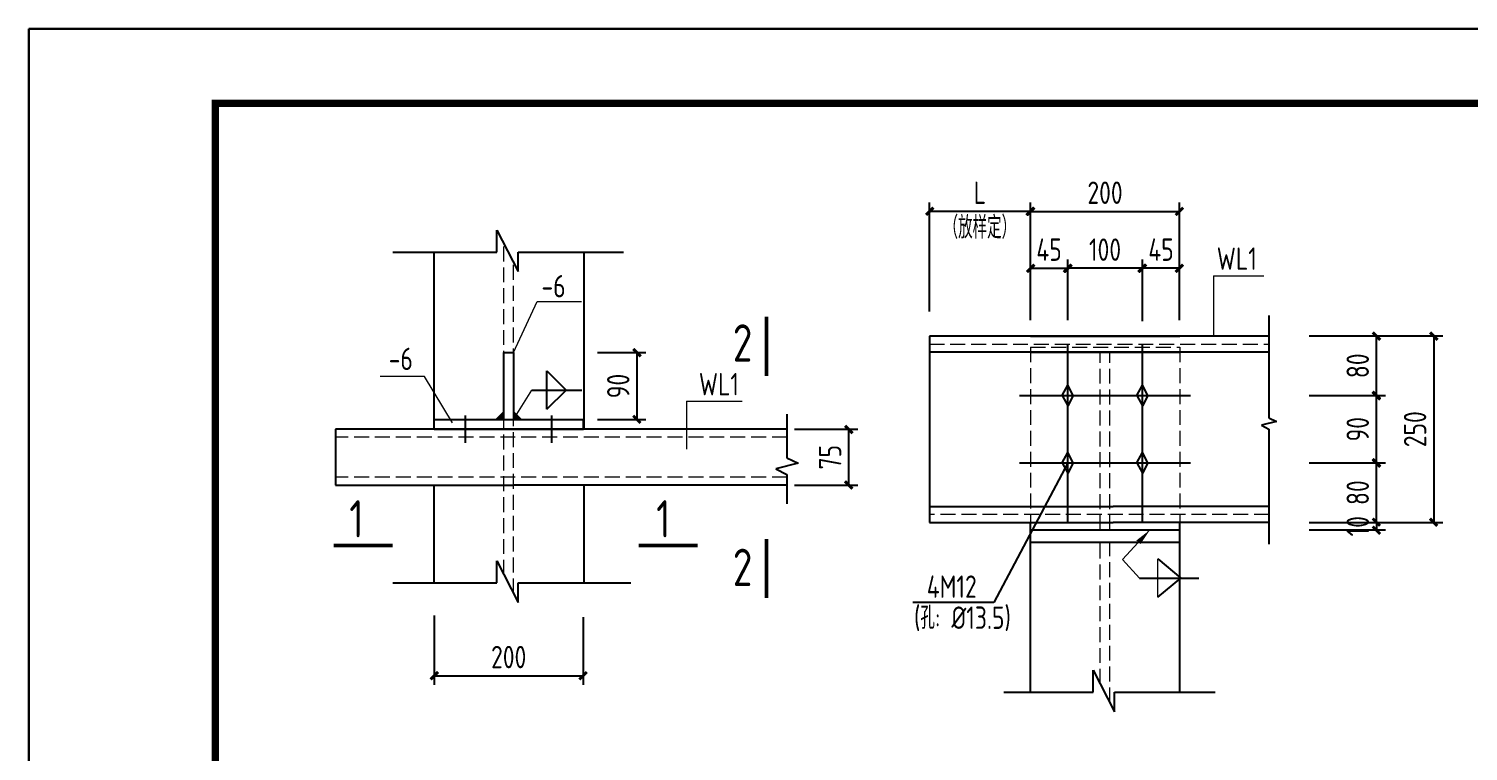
# Model space of a CAD drawing. Header units: millimetres. Extents: x 865490 to 879904, y 39442 to 44891.
# Drawn here: x 875375.3 to 875568.1, y 39947.2 to 40044 of the extents above; entities that cross this region are included whole.
import ezdxf

# ---------------------------------------------------------------- set-up
doc = ezdxf.new("R2010")
doc.units = ezdxf.units.MM
doc.header["$LTSCALE"] = 1000
doc.header["$MEASUREMENT"] = 0
for name, pattern in [('CENTER', [2, 1.25, -0.25, 0.25, -0.25]), ('DASH', [0.35, 0.25, -0.1]), ('DASHED', [117.236842, 78.157895, -39.078947]), ('DOTE', [2.42, 2, -0.2, 0.02, -0.2])]:
    doc.linetypes.add(name, pattern=pattern)
for name, color, linetype, lineweight in [('1', 4, 'Continuous', 70), ('D3', 62, 'Continuous', 9), ('LZ', 64, 'Continuous', 9), ('数字', 3, 'Continuous', 9)]:
    doc.layers.add(name, color=color, linetype=linetype, lineweight=lineweight)
for name, color, linetype in [('D1', 112, 'Continuous'), ('D2', 6, 'Continuous'), ('DIM', 7, 'Continuous'), ('DOTE', 1, 'DOTE'), ('GJ', 6, 'Continuous'), ('PUB_DIM', 3, 'Continuous'), ('THIN', 7, 'Continuous'), ('桩', 6, 'Continuous')]:
    doc.layers.add(name, color=color, linetype=linetype)
doc.styles.add('GBHZ', font='gbenor.shx', dxfattribs={"width": 0.9, "bigfont": 'gbcbig.shx'})
doc.dimstyles.new('Y10', dxfattribs={"dimscale": 0, "dimtxt": 3, "dimasz": 0.01, "dimexe": 1.2, "dimexo": 1, "dimgap": 1, "dimtad": 1, "dimdec": 0, "dimlfac": 10, "dimzin": 0, "dimdsep": 46, "dimtxsty": 'GBHZ', "dimblk1": 'DX', "dimblk2": 'DX', "dimsah": 1, "dimcen": 0.09, "dimdle": 1, "dimadec": 0, "dimazin": 0, "dimtfac": 1, "dimtdec": 0, "dimtix": 1, "dimtmove": 2, "dimatfit": 3, "dimldrblk": 'DX', "dimfxl": 0, "dimtolj": 1, "dimtzin": 0, "dimarcsym": 0})

# ---------------------------------------------------------------- blocks, each defined once
blk = doc.blocks.new('DX')
at = {"color": 0, "linetype": 'ByBlock', "const_width": 40}
blk.add_lwpolyline([(-54, -51), (46, 49)], dxfattribs=at)
blk = doc.blocks.new('*D174')
at = {"layer": 'Defpoints', "color": 0, "linetype": 'ByBlock', "transparency": 16777216}
for p in [(875529.48, 40019.49), (875509.48, 40005.9), (875529.48, 40005.9)]:
    blk.add_point(p, dxfattribs=at)
at = {"layer": 'dim', "color": 0, "linetype": 'ByBlock', "lineweight": -2, "transparency": 16777216}
for p, q in [((875509.48, 40006.9), (875509.48, 40020.69)), ((875529.48, 40006.9), (875529.48, 40020.69)), ((875509.49, 40019.49), (875529.47, 40019.49))]:
    blk.add_line(p, q, dxfattribs=at)
at = {"layer": 'dim', "color": 0, "linetype": 'ByBlock', "lineweight": -2, "transparency": 16777216, "xscale": 0.01, "yscale": 0.01, "zscale": 0.01, "rotation": 180}
blk.add_blockref('DX', (875509.48, 40019.49), dxfattribs=at)
at = {"layer": 'dim', "color": 0, "linetype": 'ByBlock', "lineweight": -2, "transparency": 16777216, "xscale": 0.01, "yscale": 0.01, "zscale": 0.01}
blk.add_blockref('DX', (875529.48, 40019.49), dxfattribs=at)
at = {"layer": 'dim', "color": 0, "linetype": 'ByBlock', "transparency": 16777216, "insert": (875519.48, 40021.99), "char_height": 3, "attachment_point": 5, "style": 'GBHZ'}
blk.add_mtext('\\A1;200', dxfattribs=at)
blk = doc.blocks.new('*D175')
at = {"layer": 'Defpoints', "color": 0, "linetype": 'ByBlock', "transparency": 16777216}
for p in [(875524.48, 40011.86), (875524.48, 40003.9), (875529.48, 40003.9)]:
    blk.add_point(p, dxfattribs=at)
at = {"layer": 'dim', "color": 0, "linetype": 'ByBlock', "lineweight": -2, "transparency": 16777216}
for p, q in [((875524.48, 40004.9), (875524.48, 40013.06)), ((875529.48, 40004.9), (875529.48, 40013.06)), ((875529.47, 40011.86), (875524.49, 40011.86))]:
    blk.add_line(p, q, dxfattribs=at)
at = {"layer": 'dim', "color": 0, "linetype": 'ByBlock', "lineweight": -2, "transparency": 16777216, "xscale": 0.01, "yscale": 0.01, "zscale": 0.01, "rotation": 180}
blk.add_blockref('DX', (875524.48, 40011.86), dxfattribs=at)
at = {"layer": 'dim', "color": 0, "linetype": 'ByBlock', "lineweight": -2, "transparency": 16777216, "xscale": 0.01, "yscale": 0.01, "zscale": 0.01}
blk.add_blockref('DX', (875529.48, 40011.86), dxfattribs=at)
at = {"layer": 'dim', "color": 0, "linetype": 'ByBlock', "transparency": 16777216, "insert": (875526.98, 40014.36), "char_height": 3, "attachment_point": 5, "style": 'GBHZ'}
blk.add_mtext('\\A1;45', dxfattribs=at)
blk = doc.blocks.new('*D176')
at = {"layer": 'Defpoints', "color": 0, "linetype": 'ByBlock', "transparency": 16777216}
for p in [(875514.48, 40011.86), (875514.48, 40003.9), (875524.48, 40003.76)]:
    blk.add_point(p, dxfattribs=at)
at = {"layer": 'dim', "color": 0, "linetype": 'ByBlock', "lineweight": -2, "transparency": 16777216}
for p, q in [((875514.48, 40004.9), (875514.48, 40013.06)), ((875524.48, 40004.76), (875524.48, 40013.06)), ((875524.47, 40011.86), (875514.49, 40011.86))]:
    blk.add_line(p, q, dxfattribs=at)
at = {"layer": 'dim', "color": 0, "linetype": 'ByBlock', "lineweight": -2, "transparency": 16777216, "xscale": 0.01, "yscale": 0.01, "zscale": 0.01, "rotation": 180}
blk.add_blockref('DX', (875514.48, 40011.86), dxfattribs=at)
at = {"layer": 'dim', "color": 0, "linetype": 'ByBlock', "lineweight": -2, "transparency": 16777216, "xscale": 0.01, "yscale": 0.01, "zscale": 0.01}
blk.add_blockref('DX', (875524.48, 40011.86), dxfattribs=at)
at = {"layer": 'dim', "color": 0, "linetype": 'ByBlock', "transparency": 16777216, "insert": (875519.48, 40014.36), "char_height": 3, "attachment_point": 5, "style": 'GBHZ'}
blk.add_mtext('\\A1;100', dxfattribs=at)
blk = doc.blocks.new('*D177')
at = {"layer": 'Defpoints', "color": 0, "linetype": 'ByBlock', "transparency": 16777216}
for p in [(875514.48, 40011.86), (875509.48, 40003.9), (875514.48, 40003.9)]:
    blk.add_point(p, dxfattribs=at)
at = {"layer": 'dim', "color": 0, "linetype": 'ByBlock', "lineweight": -2, "transparency": 16777216}
for p, q in [((875509.48, 40004.9), (875509.48, 40013.06)), ((875514.48, 40004.9), (875514.48, 40013.06)), ((875509.49, 40011.86), (875514.47, 40011.86))]:
    blk.add_line(p, q, dxfattribs=at)
at = {"layer": 'dim', "color": 0, "linetype": 'ByBlock', "lineweight": -2, "transparency": 16777216, "xscale": 0.01, "yscale": 0.01, "zscale": 0.01, "rotation": 180}
blk.add_blockref('DX', (875509.48, 40011.86), dxfattribs=at)
at = {"layer": 'dim', "color": 0, "linetype": 'ByBlock', "lineweight": -2, "transparency": 16777216, "xscale": 0.01, "yscale": 0.01, "zscale": 0.01}
blk.add_blockref('DX', (875514.48, 40011.86), dxfattribs=at)
at = {"layer": 'dim', "color": 0, "linetype": 'ByBlock', "transparency": 16777216, "insert": (875511.98, 40014.36), "char_height": 3, "attachment_point": 5, "style": 'GBHZ'}
blk.add_mtext('\\A1;45', dxfattribs=at)
blk = doc.blocks.new('*D178')
at = {"layer": 'Defpoints', "color": 0, "linetype": 'ByBlock', "transparency": 16777216}
for p in [(875550.27, 40002.8), (875550.27, 39977.8), (875563.52, 39977.8)]:
    blk.add_point(p, dxfattribs=at)
at = {"layer": 'dim', "color": 0, "linetype": 'ByBlock', "lineweight": -2, "transparency": 16777216}
for p, q in [((875551.27, 40002.8), (875564.72, 40002.8)), ((875563.52, 40002.79), (875563.52, 39977.81)), ((875551.27, 39977.8), (875564.72, 39977.8))]:
    blk.add_line(p, q, dxfattribs=at)
at = {"layer": 'dim', "color": 0, "linetype": 'ByBlock', "lineweight": -2, "transparency": 16777216, "xscale": 0.01, "yscale": 0.01, "zscale": 0.01}
for p, rotation in [((875563.52, 40002.8), 90), ((875563.52, 39977.8), 270)]:
    blk.add_blockref('DX', p, dxfattribs=dict(at, rotation=rotation))
at = {"layer": 'dim', "color": 0, "linetype": 'ByBlock', "transparency": 16777216, "insert": (875561.02, 39990.3), "char_height": 3, "attachment_point": 5, "rotation": 90, "style": 'GBHZ'}
blk.add_mtext('\\A1;250', dxfattribs=at)
blk = doc.blocks.new('*D179')
at = {"layer": 'Defpoints', "color": 0, "linetype": 'ByBlock', "transparency": 16777216}
for p in [(875545.85, 40002.8), (875555.84, 40002.8), (875545.85, 39994.8)]:
    blk.add_point(p, dxfattribs=at)
at = {"layer": 'dim', "color": 0, "linetype": 'ByBlock', "lineweight": -2, "transparency": 16777216}
for p, q in [((875546.85, 40002.8), (875557.04, 40002.8)), ((875555.84, 39994.81), (875555.84, 40002.79)), ((875546.85, 39994.8), (875557.04, 39994.8))]:
    blk.add_line(p, q, dxfattribs=at)
at = {"layer": 'dim', "color": 0, "linetype": 'ByBlock', "lineweight": -2, "transparency": 16777216, "xscale": 0.01, "yscale": 0.01, "zscale": 0.01}
for p, rotation in [((875555.84, 40002.8), 90), ((875555.84, 39994.8), 270)]:
    blk.add_blockref('DX', p, dxfattribs=dict(at, rotation=rotation))
at = {"layer": 'dim', "color": 0, "linetype": 'ByBlock', "transparency": 16777216, "insert": (875553.34, 39998.8), "char_height": 3, "attachment_point": 5, "rotation": 90, "style": 'GBHZ'}
blk.add_mtext('\\A1;80', dxfattribs=at)
blk = doc.blocks.new('*D180')
at = {"layer": 'Defpoints', "color": 0, "linetype": 'ByBlock', "transparency": 16777216}
for p in [(875545.85, 39994.8), (875555.84, 39994.8), (875545.85, 39985.8)]:
    blk.add_point(p, dxfattribs=at)
at = {"layer": 'dim', "color": 0, "linetype": 'ByBlock', "lineweight": -2, "transparency": 16777216}
for p, q in [((875546.85, 39994.8), (875557.04, 39994.8)), ((875555.84, 39985.81), (875555.84, 39994.79)), ((875546.85, 39985.8), (875557.04, 39985.8))]:
    blk.add_line(p, q, dxfattribs=at)
at = {"layer": 'dim', "color": 0, "linetype": 'ByBlock', "lineweight": -2, "transparency": 16777216, "xscale": 0.01, "yscale": 0.01, "zscale": 0.01}
for p, rotation in [((875555.84, 39994.8), 90), ((875555.84, 39985.8), 270)]:
    blk.add_blockref('DX', p, dxfattribs=dict(at, rotation=rotation))
at = {"layer": 'dim', "color": 0, "linetype": 'ByBlock', "transparency": 16777216, "insert": (875553.34, 39990.3), "char_height": 3, "attachment_point": 5, "rotation": 90, "style": 'GBHZ'}
blk.add_mtext('\\A1;90', dxfattribs=at)
blk = doc.blocks.new('*D181')
at = {"layer": 'Defpoints', "color": 0, "linetype": 'ByBlock', "transparency": 16777216}
for p in [(875545.85, 39985.8), (875555.84, 39985.8), (875545.85, 39977.8)]:
    blk.add_point(p, dxfattribs=at)
at = {"layer": 'dim', "color": 0, "linetype": 'ByBlock', "lineweight": -2, "transparency": 16777216}
for p, q in [((875546.85, 39985.8), (875557.04, 39985.8)), ((875555.84, 39977.81), (875555.84, 39985.79)), ((875546.85, 39977.8), (875557.04, 39977.8))]:
    blk.add_line(p, q, dxfattribs=at)
at = {"layer": 'dim', "color": 0, "linetype": 'ByBlock', "lineweight": -2, "transparency": 16777216, "xscale": 0.01, "yscale": 0.01, "zscale": 0.01}
for p, rotation in [((875555.84, 39985.8), 90), ((875555.84, 39977.8), 270)]:
    blk.add_blockref('DX', p, dxfattribs=dict(at, rotation=rotation))
at = {"layer": 'dim', "color": 0, "linetype": 'ByBlock', "transparency": 16777216, "insert": (875553.34, 39981.8), "char_height": 3, "attachment_point": 5, "rotation": 90, "style": 'GBHZ'}
blk.add_mtext('\\A1;80', dxfattribs=at)
blk = doc.blocks.new('*D182')
at = {"layer": 'Defpoints', "color": 0, "linetype": 'ByBlock', "transparency": 16777216}
for p in [(875495.96, 40019.49), (875509.48, 40010.31), (875495.96, 40005.07)]:
    blk.add_point(p, dxfattribs=at)
at = {"layer": 'dim', "color": 0, "linetype": 'ByBlock', "lineweight": -2, "transparency": 16777216}
for p, q in [((875495.96, 40006.07), (875495.96, 40020.69)), ((875509.48, 40011.31), (875509.48, 40020.69)), ((875509.47, 40019.49), (875495.97, 40019.49))]:
    blk.add_line(p, q, dxfattribs=at)
at = {"layer": 'dim', "color": 0, "linetype": 'ByBlock', "lineweight": -2, "transparency": 16777216, "xscale": 0.01, "yscale": 0.01, "zscale": 0.01, "rotation": 180}
blk.add_blockref('DX', (875495.96, 40019.49), dxfattribs=at)
at = {"layer": 'dim', "color": 0, "linetype": 'ByBlock', "lineweight": -2, "transparency": 16777216, "xscale": 0.01, "yscale": 0.01, "zscale": 0.01}
blk.add_blockref('DX', (875509.48, 40019.49), dxfattribs=at)
at = {"layer": 'dim', "color": 0, "linetype": 'ByBlock', "transparency": 16777216, "insert": (875502.72, 40021.99), "char_height": 3, "attachment_point": 5, "style": 'GBHZ'}
blk.add_mtext('\\A1;L', dxfattribs=at)
blk = doc.blocks.new('*D192')
at = {"layer": 'Defpoints', "color": 0, "linetype": 'ByBlock', "transparency": 16777216}
for p in [(875476.87, 39990.3), (875485.14, 39990.3), (875476.87, 39982.8)]:
    blk.add_point(p, dxfattribs=at)
at = {"layer": 'dim', "color": 0, "linetype": 'ByBlock', "lineweight": -2, "transparency": 16777216}
for p, q in [((875477.87, 39990.3), (875486.34, 39990.3)), ((875485.14, 39982.81), (875485.14, 39990.29)), ((875477.87, 39982.8), (875486.34, 39982.8))]:
    blk.add_line(p, q, dxfattribs=at)
at = {"layer": 'dim', "color": 0, "linetype": 'ByBlock', "lineweight": -2, "transparency": 16777216, "xscale": 0.01, "yscale": 0.01, "zscale": 0.01}
for p, rotation in [((875485.14, 39990.3), 90), ((875485.14, 39982.8), 270)]:
    blk.add_blockref('DX', p, dxfattribs=dict(at, rotation=rotation))
at = {"layer": 'dim', "color": 0, "linetype": 'ByBlock', "transparency": 16777216, "insert": (875482.64, 39986.55), "char_height": 3, "attachment_point": 5, "rotation": 90, "style": 'GBHZ'}
blk.add_mtext('\\A1;75', dxfattribs=at)
blk = doc.blocks.new('*D193')
at = {"layer": 'Defpoints', "color": 0, "linetype": 'ByBlock', "transparency": 16777216}
for p in [(875450.5, 40000.59), (875450.5, 39991.59), (875456.76, 39991.59)]:
    blk.add_point(p, dxfattribs=at)
at = {"layer": 'dim', "color": 0, "linetype": 'ByBlock', "lineweight": -2, "transparency": 16777216}
for p, q in [((875451.5, 40000.59), (875457.96, 40000.59)), ((875456.76, 40000.58), (875456.76, 39991.6)), ((875451.5, 39991.59), (875457.96, 39991.59))]:
    blk.add_line(p, q, dxfattribs=at)
at = {"layer": 'dim', "color": 0, "linetype": 'ByBlock', "lineweight": -2, "transparency": 16777216, "xscale": 0.01, "yscale": 0.01, "zscale": 0.01}
for p, rotation in [((875456.76, 40000.59), 90), ((875456.76, 39991.59), 270)]:
    blk.add_blockref('DX', p, dxfattribs=dict(at, rotation=rotation))
at = {"layer": 'dim', "color": 0, "linetype": 'ByBlock', "transparency": 16777216, "insert": (875454.26, 39996.09), "char_height": 3, "attachment_point": 5, "rotation": 90, "style": 'GBHZ'}
blk.add_mtext('\\A1;90', dxfattribs=at)
blk = doc.blocks.new('*D194')
at = {"layer": 'Defpoints', "color": 0, "linetype": 'ByBlock', "transparency": 16777216}
for p in [(875429.58, 39966.32), (875449.58, 39966.11), (875449.58, 39957.27)]:
    blk.add_point(p, dxfattribs=at)
at = {"layer": 'dim', "color": 0, "linetype": 'ByBlock', "lineweight": -2, "transparency": 16777216}
for p, q in [((875429.58, 39965.32), (875429.58, 39956.07)), ((875449.58, 39965.11), (875449.58, 39956.07)), ((875429.59, 39957.27), (875449.57, 39957.27))]:
    blk.add_line(p, q, dxfattribs=at)
at = {"layer": 'dim', "color": 0, "linetype": 'ByBlock', "lineweight": -2, "transparency": 16777216, "xscale": 0.01, "yscale": 0.01, "zscale": 0.01, "rotation": 180}
blk.add_blockref('DX', (875429.58, 39957.27), dxfattribs=at)
at = {"layer": 'dim', "color": 0, "linetype": 'ByBlock', "lineweight": -2, "transparency": 16777216, "xscale": 0.01, "yscale": 0.01, "zscale": 0.01}
blk.add_blockref('DX', (875449.58, 39957.27), dxfattribs=at)
at = {"layer": 'dim', "color": 0, "linetype": 'ByBlock', "transparency": 16777216, "insert": (875439.58, 39959.77), "char_height": 3, "attachment_point": 5, "style": 'GBHZ'}
blk.add_mtext('\\A1;200', dxfattribs=at)
blk = doc.blocks.new('*D195')
at = {"layer": 'Defpoints', "color": 0, "linetype": 'ByBlock', "transparency": 16777216}
for p in [(875545.85, 39977.8), (875545.85, 39976.8), (875555.84, 39976.8)]:
    blk.add_point(p, dxfattribs=at)
at = {"layer": 'dim', "color": 0, "linetype": 'ByBlock', "lineweight": -2, "transparency": 16777216}
for p, q in [((875546.85, 39977.8), (875557.04, 39977.8)), ((875546.85, 39976.8), (875557.04, 39976.8)), ((875555.84, 39977.81), (875555.84, 39977.82)), ((875555.84, 39977.8), (875555.84, 39976.8)), ((875555.84, 39976.79), (875555.84, 39976.78))]:
    blk.add_line(p, q, dxfattribs=at)
at = {"layer": 'dim', "color": 0, "linetype": 'ByBlock', "lineweight": -2, "transparency": 16777216, "xscale": 0.01, "yscale": 0.01, "zscale": 0.01}
for p, rotation in [((875555.84, 39977.8), 270), ((875555.84, 39976.8), 90)]:
    blk.add_blockref('DX', p, dxfattribs=dict(at, rotation=rotation))
at = {"layer": 'dim', "color": 0, "linetype": 'ByBlock', "transparency": 16777216, "insert": (875553.34, 39977.3), "char_height": 3, "attachment_point": 5, "rotation": 90, "style": 'GBHZ'}
blk.add_mtext('\\A1;10', dxfattribs=at)

msp = doc.modelspace()

# ---------------------------------------------------------------- linework, layer by layer
for p, q in [((875375.28, 39449.955), (875375.28, 40043.955)), ((875375.28, 40043.955), (875375.28, 39449.955))]:
    msp.add_line(p, q)
at = {"color": 0}
for p, q in [((876216.28, 40043.955), (875375.28, 40043.955)), ((875375.28, 40043.955), (876216.28, 40043.955))]:
    msp.add_line(p, q, dxfattribs=at)
at = {"color": 0, "const_width": 1}
msp.add_lwpolyline([(876206.28, 39459.955), (875400.28, 39459.955), (875400.28, 40033.955), (876206.28, 40033.955)], close=True, dxfattribs=at)
at = {"layer": '1', "color": 2, "const_width": 0.48}
for points in [[(875474.126, 39997.452), (875474.126, 40005.374)], [(875416.131, 39974.726), (875424.053, 39974.726)], [(875456.997, 39974.726), (875464.919, 39974.726)], [(875474.126, 39967.678), (875474.126, 39975.6)]]:
    msp.add_lwpolyline(points, dxfattribs=at)
at = {"layer": 'D1', "color": 251}
for p, q in [((875437.98, 40016.961), (875440.855, 40011.411)), ((875437.98, 40014.028), (875437.98, 40016.961)), ((875424.053, 40014.028), (875437.98, 40014.028)), ((875440.855, 40014.028), (875454.963, 40014.028)), ((875440.855, 40011.411), (875440.855, 40014.028)), ((875444.707, 39998.118), (875447.277, 39995.549)), ((875444.707, 39992.98), (875444.707, 39998.118)), ((875442.678, 39995.549), (875449.358, 39995.549)), ((875444.707, 39992.98), (875447.277, 39995.549)), ((875514.482, 39985.802), (875504.569, 39967.086)), ((875437.98, 39969.712), (875437.98, 39972.645)), ((875437.98, 39972.645), (875440.855, 39967.095)), ((875526.575, 39972.922), (875529.645, 39970.353)), ((875424.053, 39969.712), (875437.98, 39969.712)), ((875440.855, 39969.712), (875455.963, 39969.712)), ((875440.855, 39967.095), (875440.855, 39969.712)), ((875524.116, 39970.353), (875532.027, 39970.353)), ((875526.575, 39967.784), (875529.645, 39970.353)), ((875504.569, 39967.086), (875493.746, 39967.086)), ((875517.896, 39955.07), (875517.896, 39958.003)), ((875517.896, 39958.003), (875520.771, 39952.453)), ((875505.94, 39955.07), (875517.896, 39955.07)), ((875520.771, 39952.453), (875520.771, 39955.07)), ((875520.771, 39955.07), (875534.224, 39955.07))]:
    msp.add_line(p, q, dxfattribs=at)
at = {"layer": 'D2'}
for p, q in [((875429.583, 39990.303), (875429.583, 40014.028)), ((875449.69, 39990.303), (875449.69, 40014.028)), ((875541.449, 40002.759), (875495.951, 40002.759)), ((875509.484, 40002.759), (875529.484, 40002.759)), ((875438.941, 40000.591), (875440.226, 40000.591)), ((875438.941, 39991.588), (875438.941, 40000.591)), ((875440.226, 40000.591), (875440.226, 39991.588)), ((875541.449, 40000.618), (875495.951, 40000.618)), ((875429.583, 39991.588), (875449.583, 39991.588)), ((875429.583, 39990.303), (875429.583, 39991.588)), ((875449.583, 39990.303), (875449.583, 39991.588)), ((875476.865, 39990.303), (875416.381, 39990.303)), ((875429.583, 39990.303), (875449.583, 39990.303)), ((875416.381, 39982.805), (875440.226, 39982.805)), ((875429.583, 39969.712), (875429.583, 39982.805)), ((875476.865, 39982.805), (875440.226, 39982.805)), ((875449.69, 39969.712), (875449.69, 39982.805)), ((875495.951, 39979.946), (875520.555, 39979.946)), ((875541.449, 39979.946), (875520.555, 39979.946)), ((875495.951, 39977.805), (875520.555, 39977.805)), ((875509.484, 39955.07), (875509.484, 39977.805)), ((875509.484, 39976.804), (875529.484, 39976.804)), ((875541.449, 39977.805), (875520.555, 39977.805)), ((875529.484, 39955.07), (875529.484, 39977.805)), ((875509.484, 39975.166), (875529.484, 39975.166))]:
    msp.add_line(p, q, dxfattribs=at)
at = {"layer": 'D2', "linetype": 'Continuous'}
for p, q in [((875495.951, 40002.759), (875495.951, 39977.805)), ((875433.802, 39988.483), (875433.802, 39992.123)), ((875445.364, 39988.483), (875445.364, 39992.123))]:
    msp.add_line(p, q, dxfattribs=at)
at = {"layer": 'D2', "linetype": 'DASHED'}
msp.add_line((875509.484, 40000.618), (875529.484, 40000.618), dxfattribs=at)
at = {"layer": 'D3', "color": 251}
for p, q in [((875534.028, 40010.869), (875534.028, 40002.759)), ((875534.028, 40010.869), (875540.761, 40010.869)), ((875440.226, 40000.591), (875443.392, 40007.403)), ((875443.392, 40007.403), (875449.32, 40007.403)), ((875428.292, 39997.385), (875422.338, 39997.385)), ((875432.053, 39991.16), (875428.292, 39997.385)), ((875440.226, 39991.588), (875442.678, 39995.549)), ((875463.42, 39994.05), (875463.42, 39987.609)), ((875463.42, 39994.05), (875470.882, 39994.05)), ((875521.823, 39972.823), (875525.494, 39976.804)), ((875521.823, 39972.823), (875524.116, 39970.353)), ((875526.575, 39967.784), (875526.575, 39972.922))]:
    msp.add_line(p, q, dxfattribs=at)
at = {"layer": 'D3'}
for p, q in [((875437.87, 39991.588), (875438.941, 39992.659)), ((875441.296, 39991.588), (875440.226, 39992.659))]:
    msp.add_line(p, q, dxfattribs=at)
for points in [[(875437.87, 39991.588), (875438.941, 39991.588), (875438.941, 39992.659), (875438.941, 39991.588)], [(875441.296, 39991.588), (875440.226, 39991.588), (875440.226, 39992.659), (875440.226, 39991.588)]]:
    msp.add_solid(points, dxfattribs=at)
at = {"layer": 'D3', "color": 251}
msp.add_solid([(875524.231, 39974.912), (875525.494, 39976.804), (875524.231, 39974.912), (875523.682, 39975.392)], dxfattribs=at)
at = {"layer": 'DOTE', "linetype": 'CENTER', "ltscale": 0.02}
for p, q in [((875514.484, 39977.805), (875514.484, 40001.688)), ((875524.484, 39977.805), (875524.484, 40001.688)), ((875508.033, 39994.805), (875530.935, 39994.805)), ((875508.033, 39985.802), (875530.935, 39985.802))]:
    msp.add_line(p, q, dxfattribs=at)
at = {"layer": 'GJ', "linetype": 'Continuous'}
msp.add_line((875416.381, 39990.303), (875416.381, 39982.805), dxfattribs=at)
at = {"layer": 'LZ', "color": 251, "linetype": 'DASH', "ltscale": 0.008}
for p, q in [((875438.941, 39970.789), (875438.941, 40015.105)), ((875440.226, 39968.31), (875440.226, 40012.626)), ((875495.951, 40001.688), (875541.449, 40001.688)), ((875509.484, 40001.274), (875529.484, 40001.274)), ((875509.484, 40001.274), (875509.484, 39977.805)), ((875529.484, 40001.274), (875529.484, 39977.805)), ((875518.842, 39976.804), (875518.842, 40000.618)), ((875520.126, 39976.804), (875520.126, 40000.618)), ((875476.865, 39989.233), (875416.381, 39989.233)), ((875476.865, 39983.875), (875416.381, 39983.875)), ((875541.449, 39978.875), (875495.951, 39978.875)), ((875518.842, 39956.176), (875518.842, 39975.166)), ((875520.126, 39953.697), (875520.126, 39975.166))]:
    msp.add_line(p, q, dxfattribs=at)
at = {"layer": 'THIN'}
for p, q in [((875541.449, 40005.515), (875541.449, 39991.822)), ((875476.865, 39992.303), (875476.865, 39986.482)), ((875541.449, 39990.322), (875541.449, 39974.877)), ((875476.865, 39986.482), (875478.365, 39985.732)), ((875478.365, 39985.732), (875475.365, 39984.982)), ((875475.365, 39984.982), (875476.865, 39984.232)), ((875476.865, 39984.232), (875476.865, 39980.305))]:
    msp.add_line(p, q, dxfattribs=at)
at = {"layer": 'THIN', "linetype": 'ByBlock'}
for p, q in [((875541.449, 39991.822), (875542.449, 39991.322)), ((875542.449, 39991.322), (875540.449, 39990.822)), ((875540.449, 39990.822), (875541.449, 39990.322))]:
    msp.add_line(p, q, dxfattribs=at)
at = {"layer": '桩'}
for p, q in [((875513.735, 39994.805), (875514.484, 39996.186)), ((875515.233, 39994.805), (875514.484, 39996.186)), ((875523.735, 39994.805), (875524.484, 39996.186)), ((875525.233, 39994.805), (875524.484, 39996.186)), ((875513.735, 39994.805), (875514.484, 39993.423)), ((875515.233, 39994.805), (875514.484, 39993.423)), ((875523.735, 39994.805), (875524.484, 39993.423)), ((875525.233, 39994.805), (875524.484, 39993.423)), ((875513.735, 39985.802), (875514.484, 39987.183)), ((875513.735, 39985.802), (875514.484, 39984.42)), ((875515.233, 39985.802), (875514.484, 39987.183)), ((875515.233, 39985.802), (875514.484, 39984.42)), ((875523.735, 39985.802), (875524.484, 39987.183)), ((875523.735, 39985.802), (875524.484, 39984.42)), ((875525.233, 39985.802), (875524.484, 39987.183)), ((875525.233, 39985.802), (875524.484, 39984.42))]:
    msp.add_line(p, q, dxfattribs=at)

# ---------------------------------------------------------------- texts
at = {"layer": 'PUB_DIM', "style": 'GBHZ', "width": 0.9}
for s, p in [('2', (875469.605, 39999.352)), ('1', (875418.223, 39975.795)), ('1', (875459.341, 39975.795)), ('2', (875469.605, 39969.288))]:
    msp.add_text(s, height=5, dxfattribs=at).set_placement(p)
at = {"layer": '数字', "style": 'GBHZ', "width": 0.9}
for s, p in [('（放样定）', (875497.85, 40015.84)), ('WL1', (875534.448, 40011.658)), ('-6', (875443.975, 40007.968)), ('-6', (875423.51, 39998.224)), ('WL1', (875465.059, 39994.839)), ('4M12', (875495.597, 39967.709)), ('(孔: %%C13.5)', (875493.88, 39963.545))]:
    msp.add_text(s, height=3, dxfattribs=at).set_placement(p)

# ---------------------------------------------------------------- dimensions: what is measured, and where the dimension line sits
at = {"layer": 'dim', "linetype": 'ByBlock'}
for base, p1, p2, text, picture, middle in [((875495.957, 40019.488), (875509.484, 40010.309), (875495.957, 40005.068), 'L', '*D182', (875502.72, 40021.988)), ((875514.484, 40011.855), (875509.484, 40003.901), (875514.484, 40003.901), '45', '*D177', (875511.984, 40014.355))]:
    dim = msp.add_linear_dim(base=base, p1=p1, p2=p2, text=text, dimstyle='Y10', override={"dimscale": 1}, dxfattribs=at)
    dim.commit()
    dim.dimension.update_dxf_attribs({"geometry": picture, "text_midpoint": middle})
for base, p1, p2, picture, middle in [((875529.484, 40019.488), (875509.484, 40005.901), (875529.484, 40005.901), '*D174', (875519.484, 40021.988)), ((875449.583, 39957.27), (875429.583, 39966.323), (875449.583, 39966.109), '*D194', (875439.583, 39959.77))]:
    dim = msp.add_linear_dim(base=base, p1=p1, p2=p2, dimstyle='Y10', override={"dimscale": 1}, dxfattribs=at)
    dim.commit()
    dim.dimension.update_dxf_attribs({"geometry": picture, "text_midpoint": middle})
for base, p1, p2, angle, picture, middle in [((875514.484, 40011.855), (875524.484, 40003.76), (875514.484, 40003.901), 180, '*D176', (875519.484, 40014.355)), ((875555.838, 40002.802), (875545.847, 39994.805), (875545.847, 40002.802), 90, '*D179', (875553.338, 39998.803)), ((875563.515, 39977.805), (875550.268, 40002.802), (875550.268, 39977.805), 90, '*D178', (875561.015, 39990.303)), ((875456.762, 39991.588), (875450.504, 40000.591), (875450.504, 39991.588), 90, '*D193', (875454.262, 39996.089)), ((875555.838, 39994.805), (875545.847, 39985.802), (875545.847, 39994.805), 90, '*D180', (875553.338, 39990.303)), ((875485.14, 39990.303), (875476.865, 39982.805), (875476.865, 39990.303), 90, '*D192', (875482.64, 39986.554)), ((875555.838, 39985.802), (875545.847, 39977.805), (875545.847, 39985.802), 90, '*D181', (875553.338, 39981.803)), ((875555.838, 39976.804), (875545.847, 39977.805), (875545.847, 39976.804), 270, '*D195', (875553.338, 39977.305))]:
    dim = msp.add_linear_dim(base=base, p1=p1, p2=p2, angle=angle, dimstyle='Y10', override={"dimscale": 1}, dxfattribs=at)
    dim.commit()
    dim.dimension.update_dxf_attribs({"geometry": picture, "text_midpoint": middle})
dim = msp.add_linear_dim(base=(875524.484, 40011.855), p1=(875529.484, 40003.901), p2=(875524.484, 40003.901), angle=180, text='45', dimstyle='Y10', override={"dimscale": 1}, dxfattribs=at)
dim.commit()
dim.dimension.update_dxf_attribs({"geometry": '*D175', "text_midpoint": (875526.984, 40014.355)})

doc.saveas('drawing.dxf')
